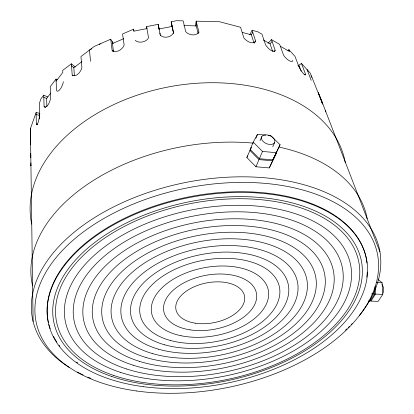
<?xml version="1.0" encoding="UTF-8"?>
<svg xmlns="http://www.w3.org/2000/svg" width="414" height="414" viewBox="0 0 414 414"><rect width="100%" height="100%" fill="white"/><g stroke="black" fill="none" stroke-linecap="round" stroke-linejoin="round"><path stroke-width="0.62" d="M195.418 26.118L196.164 21.161L219.384 21.704L240.56 27.267L243.908 38.005C246.18 41.079 252.918 45.204 255.614 41.022L252.11 30.305L257.886 31.826L261.958 34.171L265.586 44.878C267.672 47.812 270.782 51.626 274.71 51.3L275.175 50.327L271.434 39.625L268.003 43.351M198.151 33.57L196.226 25.87L196.655 23.101M198.71 33.089L198.886 31.976L196.164 21.161M30.626 144.74L30.413 128.666L36.106 112.572L39.801 113.317M39.335 119.015L39.242 115.247L39.853 113.534M269.291 167.924L276.474 152.813L269.291 167.924L255.93 166.759L246.847 157.511L251.044 148.098M268.282 135.399L270.813 135.647L280.076 144.719L272.842 159.923L259.376 158.712L250.185 149.444L253.213 142.142L257.508 134.333L265.747 135.145M255.883 138.25L257.508 134.333M259.966 140.838L261.715 136.672M198.886 31.976C196.36 36.582 188.712 35.247 185.705 31.702L183.174 20.855L176.592 20.7L171.173 21.771L172.379 28.08M255.93 166.759L258.993 159.602L249.818 150.339M259.376 158.712L262.497 151.426L253.213 142.142M272.779 146.742L274.591 142.597A7.095 4.342 22.8 0 0 266.642 134.84A7.095 4.342 22.8 0 0 263.19 141.536A7.095 4.342 22.8 0 0 274.591 142.597M272.842 159.923L280.076 144.719M249.777 34.745L252.11 30.305M254.03 43.025L251.37 34.807L252.737 32.23M254.501 43.092L255.614 41.022M246.847 157.511L247.769 155.824M250.185 149.444L251.417 147.203M374.297 287.927L374.639 294.054L370.049 301.045L368.232 300.978M370.007 300.243L370.939 301.081L375.534 294.09L375.089 286.131M378.282 279.605L382.117 282.793L382.795 294.395L378.142 301.366L370.939 301.081M47.781 96.974L43.734 95.168L41.007 98.729L39.351 103.412L39.646 114.869L39.34 117.493L38.067 122.668L36.732 124.749L36.354 124.055L36.106 112.572M57.189 79.654L56.025 79.115L50.218 86.697L50.684 98.092C49.846 101.502 48.521 106.201 44.841 107.355L44.096 106.6L43.734 95.168M56.123 81.154L62.819 72.429L62.7 70.396L71.399 63.797L75.307 67.027M46.891 106.584L46.606 98.46L50.819 92.995M272.655 51.408L270.026 43.791L272.107 41.55M273.908 51.678L275.175 50.327M288.009 50.575L288.868 49.664L294.965 56.351L299.539 68.155L302.603 72.704L304.062 74.292L305.413 74.97L305.516 74.173L301.47 63.482L298.898 65.205L301.149 71.224M74.411 75.71L73.827 67.694L81.879 61.614M304.471 74.867L305.516 74.173M91.639 48.842L89.465 50.099L90.542 61.282M99.246 44.453L100.333 43.822M113.224 43.242L110.698 39.211L94.366 46.378L80.953 56.558L81.894 67.787C80.947 71.493 76.29 77.91 72.196 75.074L71.399 63.797M133.955 31.071L133.531 29.192L122.554 34.01L124.153 45.059C122.704 49.432 116.168 53.644 112.111 50.306L110.698 39.211M112.453 43.589L123.75 38.647M135.3 40.194A6.997 4.223 -12 0 0 142.437 41.943A6.997 4.223 -12 0 0 148.528 37.586L146.556 26.625L158.158 24.338L160.384 35.573M146.908 28.592L133.851 31.169L133.531 29.192M173.642 33.575L172.1 26.429L159.09 28.996L158.546 26.299M183.852 25.596L196.226 25.87M371.591 293.924L374.639 294.054M375.534 294.09L382.795 294.395M376.693 282.545L382.117 282.793M258.993 159.602L272.448 160.808M262.497 151.426L276.055 152.683M36.51 124.547L37.762 124.79M36.354 124.055L37.607 124.298M36.153 114.631L39.242 115.247M242.247 32.432L251.37 34.807M44.096 106.6L45.799 107.34M43.801 97.223L46.606 98.46M263.325 39.961L270.026 43.791M280.361 46.29L289.577 51.584L288.868 49.664M271.434 39.625L279.673 44.37L283.507 55.067A6.629 2.339 43.9 0 0 289.241 60.682A6.629 2.339 43.9 0 0 292.807 60.351M72.196 75.074L73.118 75.824M71.544 65.821L73.827 67.694M160.306 35.257C163.954 38.812 171.531 37.353 173.523 32.649L171.173 21.771M297.878 65.231L299.617 67.125M301.47 63.482L310.288 73.154L322.687 104.085L318.309 92.689L321.305 99.976L379.938 251.81M112.111 50.306L113.022 51.74M308.078 71.208L307.105 69.666L311.199 80.357M310.992 75.845L311.959 77.387M146.556 26.625L146.965 28.509M158.158 24.338L159.152 29.368M159.897 33.146L160.146 34.403M172.338 27.671L172.819 30.16M171.598 23.722L172.1 26.429M112.199 41.597L113.472 51.481M56.025 79.115L56.578 90.475A6.774 2.386 -65.8 0 0 60.133 89.253A6.774 2.386 -65.8 0 0 63.358 81.718M322.051 101.901L322.082 103.138M30.905 164.948L30.915 165.703L30.879 162.764M30.413 128.666L33.11 321.533M30.739 153.408L30.796 157.713M48.438 322.615A162.133 94.723 -11.2 0 1 191.687 196.35A162.133 94.723 -11.2 0 1 366.985 263.081M367.254 272.029A162.133 94.723 -11.2 0 1 366.783 277.168M77.692 362.861A162.133 94.723 -11.2 0 1 76.6 362.09M59.823 346.233A162.133 94.723 -11.2 0 1 59.083 345.266M56.821 342.062A162.133 94.723 -11.2 0 1 53.515 336.453M50.187 328.752A162.133 94.723 -11.2 0 1 48.888 324.467M31.733 224.145A159.778 107.04 -11 0 1 167.613 87.106A159.778 107.04 -11 0 1 345.328 162.826M69.205 367.404A176.928 104.007 -11.2 0 1 80.161 227.503A176.928 104.007 -11.2 0 1 309.387 186.357A176.928 104.007 -11.2 0 1 359.497 315.292M352.138 323.629A176.928 104.007 -11.2 0 1 351.217 324.581M349.344 326.475A176.928 104.007 -11.2 0 1 348.386 327.412M346.937 328.804A176.928 104.007 -11.2 0 1 345.473 330.181M90.909 378.365A176.928 104.007 -11.2 0 1 87.861 377.107M83.085 374.97A176.928 104.007 -11.2 0 1 77.32 372.098M325.44 110.678A6.163 1.066 79.1 0 1 325.761 111.858M32.608 285.908A170.651 105.441 -11.1 0 1 253.337 143.135M279.564 147.187A170.651 105.441 -11.1 0 1 367.197 218.815M381.899 284.506A5.651 2.81 -89.6 0 1 382.997 293.21M143.151 386.645A162.252 94.692 -11.2 0 0 366.576 259.381A162.252 94.692 -11.2 0 0 112.308 225.558A162.252 94.692 -11.2 0 0 143.151 386.645M113.85 375.498A154.065 89.828 -11.2 0 0 358.276 285.142A154.065 89.828 -11.2 0 0 150.805 214.737A154.065 89.828 -11.2 0 0 113.85 375.498M170.475 340.494A70.996 41.105 -11.2 0 0 279.714 294.83A70.996 41.105 -11.2 0 0 179.21 267.439A70.996 41.105 -11.2 0 0 170.475 340.494M195.713 323.241A34.942 20.203 -11.2 0 0 244.602 296.496A34.942 20.203 -11.2 0 0 190.404 288.63A34.942 20.203 -11.2 0 0 195.713 323.241M120.2 372.284A145.428 84.715 -11.2 0 0 350.27 286.131A145.428 84.715 -11.2 0 0 153.356 220.75A145.428 84.715 -11.2 0 0 120.2 372.284M136.356 390.956A174.02 101.818 -11.2 0 0 377.718 255.479A174.02 101.818 -11.2 0 0 106.17 217.169A174.02 101.818 -11.2 0 0 136.356 390.956M111.821 376.492A156.792 91.447 -11.2 0 0 360.801 284.832A156.792 91.447 -11.2 0 0 150.018 212.812A156.792 91.447 -11.2 0 0 111.821 376.492M133.21 365.215A127.284 74.008 -11.2 0 0 333.311 288.222A127.284 74.008 -11.2 0 0 159.017 232.978A127.284 74.008 -11.2 0 0 133.21 365.215M139.668 361.432A118.021 68.564 -11.2 0 0 324.592 289.298A118.021 68.564 -11.2 0 0 162.065 239.013A118.021 68.564 -11.2 0 0 139.668 361.432M146.054 357.505A108.68 63.083 -11.2 0 0 315.753 290.39A108.68 63.083 -11.2 0 0 165.248 244.953A108.68 63.083 -11.2 0 0 146.054 357.505M152.243 353.504A99.432 57.675 -11.2 0 0 306.971 291.472A99.432 57.675 -11.2 0 0 168.508 250.687A99.432 57.675 -11.2 0 0 152.243 353.504M158.593 349.193A89.74 52.019 -11.2 0 0 297.718 292.61A89.74 52.019 -11.2 0 0 172.038 256.551A89.74 52.019 -11.2 0 0 158.593 349.193M126.493 368.952A136.734 79.576 -11.2 0 0 342.161 287.13A136.734 79.576 -11.2 0 0 156.016 226.681A136.734 79.576 -11.2 0 0 126.493 368.952M164.715 344.821A80.187 46.456 -11.2 0 0 288.563 293.743A80.187 46.456 -11.2 0 0 175.639 262.171A80.187 46.456 -11.2 0 0 164.715 344.821M181.073 335.744A59.456 34.403 -11.2 0 0 268.676 293.717A59.456 34.403 -11.2 0 0 180.173 275.512A59.456 34.403 -11.2 0 0 181.073 335.744M190.057 329.86A47.191 27.293 -11.2 0 0 256.577 294.085A47.191 27.293 -11.2 0 0 183.738 282.943A47.191 27.293 -11.2 0 0 190.057 329.86"/></g></svg>
